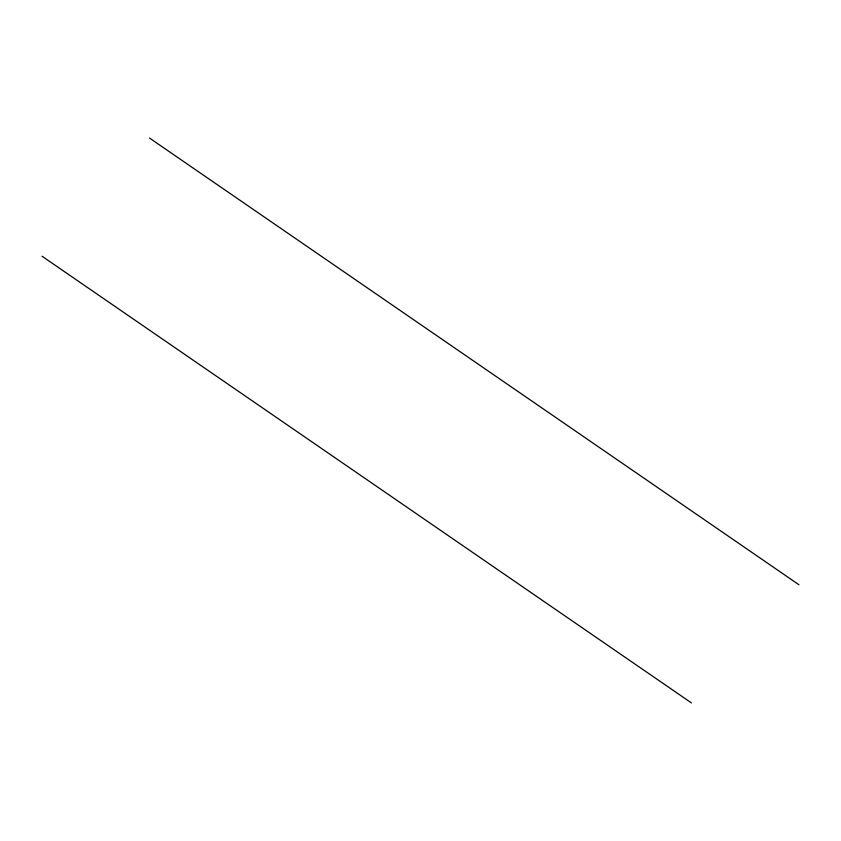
<?xml version="1.0" encoding="UTF-8"?>
<svg xmlns="http://www.w3.org/2000/svg" width="841" height="841" viewBox="0 0 841 841"><rect width="100%" height="100%" fill="white"/><g stroke="black" fill="none" stroke-linecap="round" stroke-linejoin="round"><path stroke-width="1.26" d="M149.54 138.082L798.95 584.758M42.05 256.242L691.46 702.918"/></g></svg>
